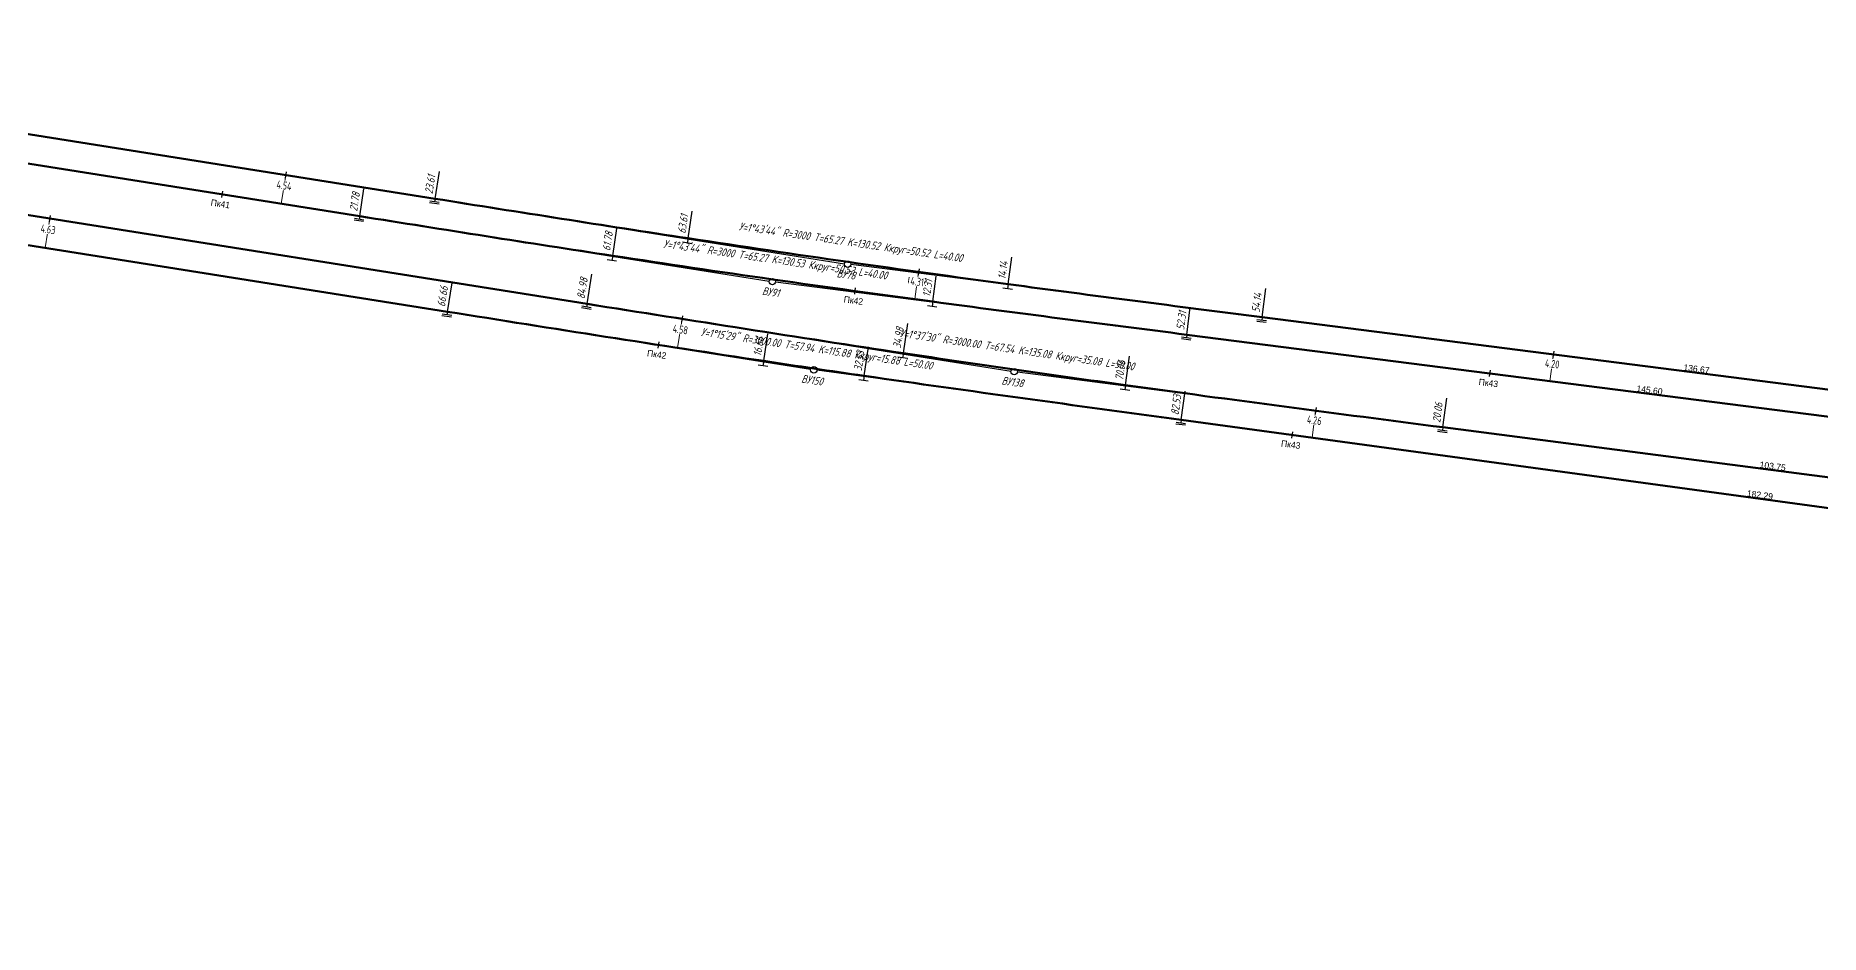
# Model space of a CAD drawing. Extents: x 10590 to 14299, y 7312 to 9553.
# Drawn here: x 13243.8 to 13522.6, y 7499.6 to 7640 of the extents above; entities that cross this region are included whole.
import ezdxf
from ezdxf.enums import TextEntityAlignment as Align

# ---------------------------------------------------------------- set-up
doc = ezdxf.new("R2010")
doc.units = 0
for name, color, linetype in [('Вершины', 7, 'Continuous'), ('Междупутья в плане', 7, 'Continuous'), ('Ось трассы', 7, 'Continuous'), ('Параметры кривых', 7, 'Continuous'), ('Пикетаж', 7, 'Continuous'), ('Прямые вставки', 7, 'Continuous')]:
    doc.layers.add(name, color=color, linetype=linetype)
doc.styles.get("Standard").update_dxf_attribs({"font": 'SPDS.shx', "oblique": 15, "height": 2})
doc.styles.add('Междупутья', font='simplex.shx', dxfattribs={"width": 0.7, "height": 2.5})
doc.styles.add('Параметры кривых', font='SPDS.shx', dxfattribs={"oblique": 15, "height": 2.5})
doc.styles.add('Пикетаж', font='pragmai.shx', dxfattribs={"height": 2})

msp = doc.modelspace()

# ---------------------------------------------------------------- linework, layer by layer
at = {"color": 1}
for p, q in [((13282.95, 7618.71), (13282.79, 7617.72)), ((13272.98, 7615.69), (13272.83, 7614.7)), ((13246.09, 7611.9), (13245.94, 7610.91)), ((13381.79, 7603.58), (13381.65, 7602.59)), ((13371.83, 7600.6), (13371.69, 7599.61)), ((13344.86, 7596.23), (13344.7, 7595.24)), ((13341.14, 7592.17), (13340.98, 7591.18)), ((13480.95, 7590.67), (13480.82, 7589.68)), ((13470.99, 7587.71), (13470.86, 7586.72)), ((13443.81, 7581.89), (13443.68, 7580.9)), ((13440.13, 7578.09), (13439.99, 7577.1))]:
    msp.add_line(p, q, dxfattribs=at)
at = {"color": 1, "linetype": 'ByBlock', "lineweight": -2}
for p, q in [((13306.81, 7613.65), (13305.33, 7613.89)), ((13306.85, 7613.9), (13305.37, 7614.14)), ((13306.19, 7614.51), (13306.11, 7614.02)), ((13295.04, 7610.93), (13293.56, 7611.16)), ((13295.08, 7611.17), (13293.6, 7611.41)), ((13294.42, 7611.78), (13294.34, 7611.29)), ((13346.34, 7607.47), (13344.86, 7607.7)), ((13345.71, 7608.33), (13345.6, 7607.59)), ((13334.56, 7604.75), (13333.08, 7604.97)), ((13333.94, 7605.6), (13333.82, 7604.86)), ((13396.37, 7600.32), (13394.88, 7600.52)), ((13395.72, 7601.16), (13395.62, 7600.42)), ((13308.79, 7596.25), (13307.3, 7596.48)), ((13308.12, 7596.86), (13308.04, 7596.37)), ((13330.57, 7597.23), (13329.08, 7597.46)), ((13330.6, 7597.47), (13329.12, 7597.71)), ((13329.94, 7598.08), (13329.86, 7597.59)), ((13384.59, 7597.59), (13383.11, 7597.79)), ((13383.95, 7598.43), (13383.85, 7597.69)), ((13308.75, 7596), (13307.26, 7596.24)), ((13436.04, 7595.16), (13434.55, 7595.35)), ((13436.07, 7595.41), (13434.58, 7595.6)), ((13435.39, 7596), (13435.33, 7595.5)), ((13424.26, 7592.43), (13422.78, 7592.62)), ((13424.3, 7592.68), (13422.81, 7592.87)), ((13423.62, 7593.27), (13423.55, 7592.77)), ((13358.16, 7588.31), (13356.67, 7588.53)), ((13357.53, 7589.16), (13357.41, 7588.42)), ((13379.98, 7589.53), (13378.49, 7589.75)), ((13379.35, 7590.38), (13379.23, 7589.64)), ((13373.87, 7585.99), (13372.38, 7586.21)), ((13373.23, 7586.84), (13373.13, 7586.1)), ((13414.06, 7585.38), (13413.96, 7584.63)), ((13414.7, 7584.53), (13413.22, 7584.74)), ((13422.76, 7579.95), (13422.69, 7579.46)), ((13423.4, 7579.11), (13421.91, 7579.31)), ((13423.43, 7579.36), (13421.95, 7579.56)), ((13464.28, 7577.96), (13462.79, 7578.16)), ((13464.31, 7578.21), (13462.82, 7578.4)), ((13463.63, 7578.8), (13463.57, 7578.31))]:
    msp.add_line(p, q, dxfattribs=at)
at = {"layer": 'Вершины', "color": 1}
for p, q in [((13306.19, 7614.51), (13370.16, 7604.36)), ((13294.42, 7611.78), (13358.38, 7601.63)), ((13435.39, 7596), (13371.15, 7604.22)), ((13329.94, 7598.08), (13396.16, 7587.57)), ((13422.76, 7579.95), (13365.84, 7587.71)), ((13463.63, 7578.8), (13397.15, 7587.43))]:
    msp.add_line(p, q, dxfattribs=at)
for centre in [(13358.88, 7601.55), (13370.65, 7604.28), (13365.35, 7587.78), (13396.65, 7587.5)]:
    msp.add_circle(centre, 0.5, dxfattribs=at)
at = {"layer": 'Междупутья в плане', "color": 1, "lineweight": 15}
for p, q in [((13282.87, 7618.21), (13282.16, 7613.73)), ((13246.01, 7611.41), (13245.29, 7606.83)), ((13381.72, 7603.08), (13381.12, 7598.82)), ((13344.78, 7595.73), (13344.06, 7591.21)), ((13480.88, 7590.18), (13480.35, 7586.01)), ((13443.74, 7581.39), (13443.19, 7577.17))]:
    msp.add_line(p, q, dxfattribs=at)
at = {"layer": 'Ось трассы', "color": 1, "lineweight": 100, "flags": 128}
msp.add_lwpolyline([(13145.7, 7639.99), (13306.19, 7614.51, 0.000417), (13325.95, 7611.39, 0.00125), (13345.71, 7608.33, 0.00421), (13395.72, 7601.16, 0.00125), (13415.55, 7598.55, 0.000417), (13435.39, 7596), (13570.95, 7578.66, -0.0005), (13590.79, 7576.1, -0.0015), (13610.61, 7573.47, -0.00913), (13700.84, 7559.51, -0.0015), (13720.53, 7556.03, -0.0005), (13740.21, 7552.47), (14031.21, 7499.59, 0.000493)], format="xyb", dxfattribs=at)
at = {"layer": 'Параметры кривых', "color": 1}
for p, q in [((13306.19, 7614.51), (13306.87, 7618.77)), ((13294.42, 7611.78), (13295.09, 7616.04)), ((13345.71, 7608.33), (13346.36, 7612.59)), ((13333.94, 7605.6), (13334.58, 7609.86)), ((13395.72, 7601.16), (13396.29, 7605.37)), ((13329.94, 7598.08), (13330.68, 7602.71)), ((13308.12, 7596.86), (13308.84, 7601.37)), ((13435.39, 7596), (13435.96, 7600.49)), ((13423.62, 7593.27), (13424.16, 7597.55)), ((13379.35, 7590.38), (13380.04, 7595.02)), ((13357.53, 7589.16), (13358.16, 7593.39)), ((13373.23, 7586.84), (13373.89, 7591.36)), ((13414.06, 7585.38), (13414.69, 7589.93)), ((13422.76, 7579.95), (13423.37, 7584.47)), ((13463.63, 7578.8), (13464.22, 7583.33))]:
    msp.add_line(p, q, dxfattribs=at)

# ---------------------------------------------------------------- texts
at = {"layer": 'Вершины', "color": 1, "oblique": 15}
for s, rotation, p in [('ВУ78', 351.9059, (13370.51, 7603.29)), ('ВУ91', 351.9059, (13358.74, 7600.56)), ('ВУ150', 351.7386, (13365.2, 7586.79)), ('ВУ138', 351.8387, (13396.51, 7586.51))]:
    msp.add_text(s, height=1.25, rotation=rotation, dxfattribs=at).set_placement(p, align=Align.TOP_CENTER)
at = {"layer": 'Параметры кривых', "color": 1, "style": 'Параметры кривых', "oblique": 15}
for s, rotation, p in [('23.61', 80.9807, (13305.8, 7615.21)), ('21.78', 80.9807, (13294.02, 7612.48)), ('63.61', 81.3627, (13345.31, 7609.02)), ('61.78', 81.3627, (13333.54, 7606.29)), ('84.98', 80.9807, (13329.55, 7598.78)), ('14.14', 82.3276, (13395.31, 7601.85)), ('66.66', 80.9807, (13307.73, 7597.56)), ('54.14', 82.7096, (13434.97, 7596.68)), ('52.31', 82.7096, (13423.2, 7593.95)), ('34.98', 81.4582, (13378.94, 7591.08)), ('16.66', 81.4582, (13357.12, 7589.85)), ('32.53', 81.7614, (13372.83, 7587.53)), ('70.06', 82.1281, (13413.65, 7586.06)), ('82.53', 82.2389, (13422.34, 7580.64)), ('20.06', 82.6056, (13463.21, 7579.49))]:
    msp.add_text(s, height=1.25, rotation=rotation, dxfattribs=at).set_placement(p)
for s, rotation, p in [('У=1°43\'44" R=3000 T=65.27 K=130.52 Ккруг=50.52 L=40.00', 351.8451, (13371.06, 7607.11)), ('У=1°43\'44" R=3000 T=65.27 K=130.53 Ккруг=50.53 L=40.00', 351.8451, (13359.28, 7604.39)), ('У=1°15\'29" R=3000.00 T=57.94 K=115.88 Ккруг=15.88 L=50.00', 351.6098, (13365.74, 7590.46)), ('У=1°37\'30" R=3000.00 T=67.54 K=135.08 Ккруг=35.08 L=50.00', 351.7931, (13397.05, 7590.3))]:
    msp.add_text(s, height=1.25, rotation=rotation, dxfattribs=at).set_placement(p, align=Align.CENTER)
at = {"layer": 'Пикетаж', "color": 1, "style": 'Пикетаж'}
for s, rotation, p in [('Пк41', 350.9807, (13282.56, 7616.24)), ('Пк41', 350.9807, (13272.59, 7613.22)), ('Пк41', 350.9807, (13245.7, 7609.43)), ('Пк42', 352.0576, (13381.44, 7601.1)), ('Пк42', 352.0926, (13371.48, 7598.12)), ('Пк42', 351.0238, (13344.47, 7593.76)), ('Пк42', 351.193, (13340.75, 7589.7)), ('Пк43', 352.7096, (13480.63, 7588.19)), ('Пк43', 352.7096, (13470.67, 7585.23)), ('Пк43', 352.5287, (13443.48, 7579.41)), ('Пк43', 352.2388, (13439.79, 7575.61))]:
    msp.add_text(s, height=1, rotation=rotation, dxfattribs=at).set_placement(p, align=Align.CENTER)
at = {"layer": 'Прямые вставки', "color": 1, "style": 'Пикетаж'}
for s, rotation, p in [('136.67', 352.7096, (13503.18, 7587.43)), ('145.60', 352.7096, (13495.84, 7584.13)), ('103.75', 352.6056, (13515.08, 7572.23)), ('182.29', 352.2388, (13513.08, 7567.74))]:
    msp.add_text(s, height=1, rotation=rotation, dxfattribs=at).set_placement(p, align=Align.CENTER)

# ---------------------------------------------------------------- next in the draw order: wipeouts: each hides what was drawn before it
at = {"color": 1}
for points in [[(13281.04, 7616.08), (13281.27, 7617.56), (13284.19, 7617.1), (13283.96, 7615.62)], [(13380.15, 7601), (13380.35, 7602.49), (13382.87, 7602.14), (13382.66, 7600.65)], [(13479.15, 7588.16), (13479.34, 7589.64), (13482.24, 7589.27), (13482.05, 7587.79)]]:
    msp.add_wipeout(points, dxfattribs=at)

# ---------------------------------------------------------------- next in the draw order: linework, layer by layer
at = {"layer": 'Вершины', "color": 1}
msp.add_line((13423.62, 7593.27), (13359.37, 7601.49), dxfattribs=at)
at = {"layer": 'Ось трассы', "color": 1, "lineweight": 100, "flags": 128}
for points in [[(13143.68, 7635.71), (13294.42, 7611.78, 0.000417), (13314.17, 7608.66, 0.00125), (13333.94, 7605.6, 0.004211), (13383.95, 7598.43, 0.00125), (13403.78, 7595.82, 0.000417), (13423.62, 7593.27), (13568.04, 7574.79, -0.0005), (13587.88, 7572.24, -0.0015), (13607.7, 7569.61, -0.009131), (13697.93, 7555.65, -0.0015), (13717.62, 7552.17, -0.0005), (13737.3, 7548.61), (13764.94, 7543.58)], [(13146.32, 7627.23), (13329.94, 7598.08, 0.000521), (13354.64, 7594.18, 0.001563), (13379.35, 7590.38, 0.002923), (13414.06, 7585.38, 0.001563), (13438.84, 7582.04, 0.000521), (13463.63, 7578.8), (13566.51, 7565.45, -0.000521), (13591.3, 7562.22, -0.001563), (13616.08, 7558.88, -0.003048), (13652.28, 7553.65, -0.001563), (13676.99, 7549.84, -0.000521), (13701.68, 7545.92), (13708.13, 7544.9)]]:
    msp.add_lwpolyline(points, format="xyb", dxfattribs=at)
at = {"layer": 'Параметры кривых', "color": 1}
msp.add_line((13383.95, 7598.43), (13384.49, 7602.43), dxfattribs=at)

# ---------------------------------------------------------------- next in the draw order: texts
at = {"layer": 'Междупутья в плане', "color": 1, "style": 'Междупутья', "width": 0.7}
for s, rotation, p in [('4.54', 350.9807, (13282.52, 7615.97)), ('4.31', 352.0576, (13381.42, 7600.95)), ('4.20', 352.7096, (13480.62, 7588.09))]:
    msp.add_text(s, height=1.25, rotation=rotation, dxfattribs=at).set_placement(p, align=Align.CENTER)
at = {"layer": 'Параметры кривых', "color": 1, "style": 'Параметры кривых', "oblique": 15}
msp.add_text('12.31', height=1.25, rotation=82.3276, dxfattribs=at).set_placement((13383.54, 7599.12))

# ---------------------------------------------------------------- next in the draw order: wipeouts: each hides what was drawn before it
at = {"color": 1}
for points in [[(13244.19, 7609.23), (13244.43, 7610.71), (13247.31, 7610.25), (13247.07, 7608.77)], [(13342.96, 7593.58), (13343.2, 7595.06), (13346.08, 7594.6), (13345.84, 7593.12)], [(13442.02, 7579.34), (13442.22, 7580.83), (13445.07, 7580.46), (13444.87, 7578.97)]]:
    msp.add_wipeout(points, dxfattribs=at)

# ---------------------------------------------------------------- next in the draw order: linework, layer by layer
at = {"layer": 'Вершины', "color": 1}
msp.add_line((13308.12, 7596.86), (13364.85, 7587.86), dxfattribs=at)
at = {"layer": 'Ось трассы', "color": 1, "lineweight": 100, "flags": 128}
msp.add_lwpolyline([(13145.23, 7622.72), (13308.12, 7596.86, 0.000521), (13332.82, 7592.96, 0.001563), (13357.53, 7589.16, 0.001323), (13373.23, 7586.84, 0.001563), (13397.99, 7583.35, 0.000521), (13422.76, 7579.95), (13603.38, 7555.34, -0.00026), (13615.76, 7553.64, -0.000781), (13628.14, 7551.93, -0.001302), (13640.52, 7550.16, -0.001823), (13652.88, 7548.31, -0.013226), (13730.96, 7534.22, -0.001823), (13743.19, 7531.62, -0.001302), (13755.4, 7528.96, -0.000781), (13767.6, 7526.24, -0.00026), (13779.8, 7523.49), (13787.51, 7521.75)], format="xyb", dxfattribs=at)

# ---------------------------------------------------------------- next in the draw order: texts
at = {"layer": 'Междупутья в плане', "color": 1, "style": 'Междупутья', "width": 0.7}
for s, rotation, p in [('4.63', 350.9807, (13245.65, 7609.12)), ('4.58', 351.0238, (13344.42, 7593.47)), ('4.26', 352.5399, (13443.46, 7579.28))]:
    msp.add_text(s, height=1.25, rotation=rotation, dxfattribs=at).set_placement(p, align=Align.CENTER)

doc.saveas('drawing.dxf')
